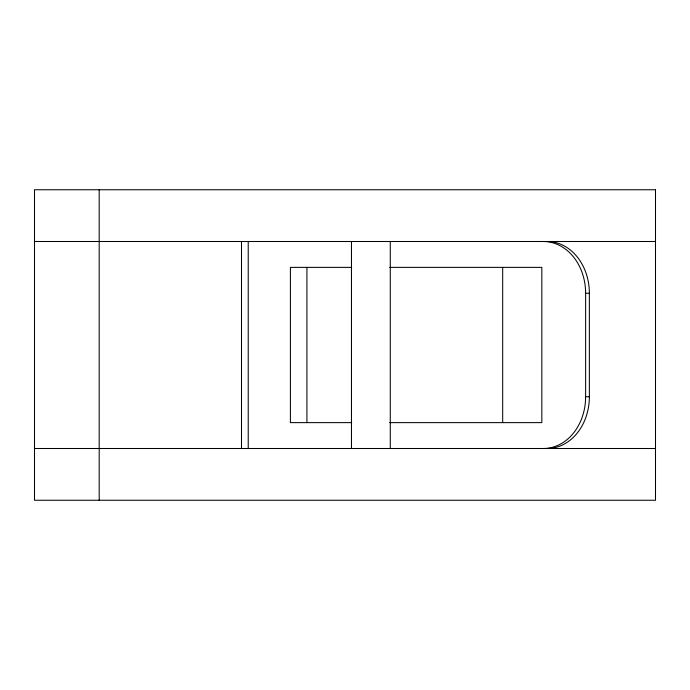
<?xml version="1.0" encoding="UTF-8"?>
<svg xmlns="http://www.w3.org/2000/svg" width="690" height="690" viewBox="0 0 690 690"><rect width="100%" height="100%" fill="white"/><g stroke="black" fill="none" stroke-linecap="round" stroke-linejoin="round"><path stroke-width="1.03" d="M34.5 241.5L655.5 241.5M351.728 267.375L290.404 267.375L290.404 422.625L351.728 422.625M389.747 267.375L541.831 267.375L541.831 422.625L389.747 422.625M543.444 241.5A51.75 42.176 -90 0 1 585.62 293.25L589.364 293.25L589.364 396.75A51.75 42.176 -90 0 1 547.196 448.5M543.444 448.5A51.75 42.176 -90 0 0 585.62 396.75L589.364 396.75M34.5 448.5L655.5 448.5M585.62 293.25L585.62 396.75M502.682 267.375L502.682 422.625M390.281 241.5L390.281 448.5M351.469 241.5L351.469 448.5M306.921 267.375L306.921 422.625M248.228 241.5L248.228 448.5M241.5 241.5L241.5 448.5M99.188 189.75L99.188 500.25M547.196 241.5A51.75 42.176 -90 0 1 589.364 293.25M655.5 189.75L34.5 189.75L34.5 500.25L655.5 500.25L655.5 189.75"/></g></svg>
